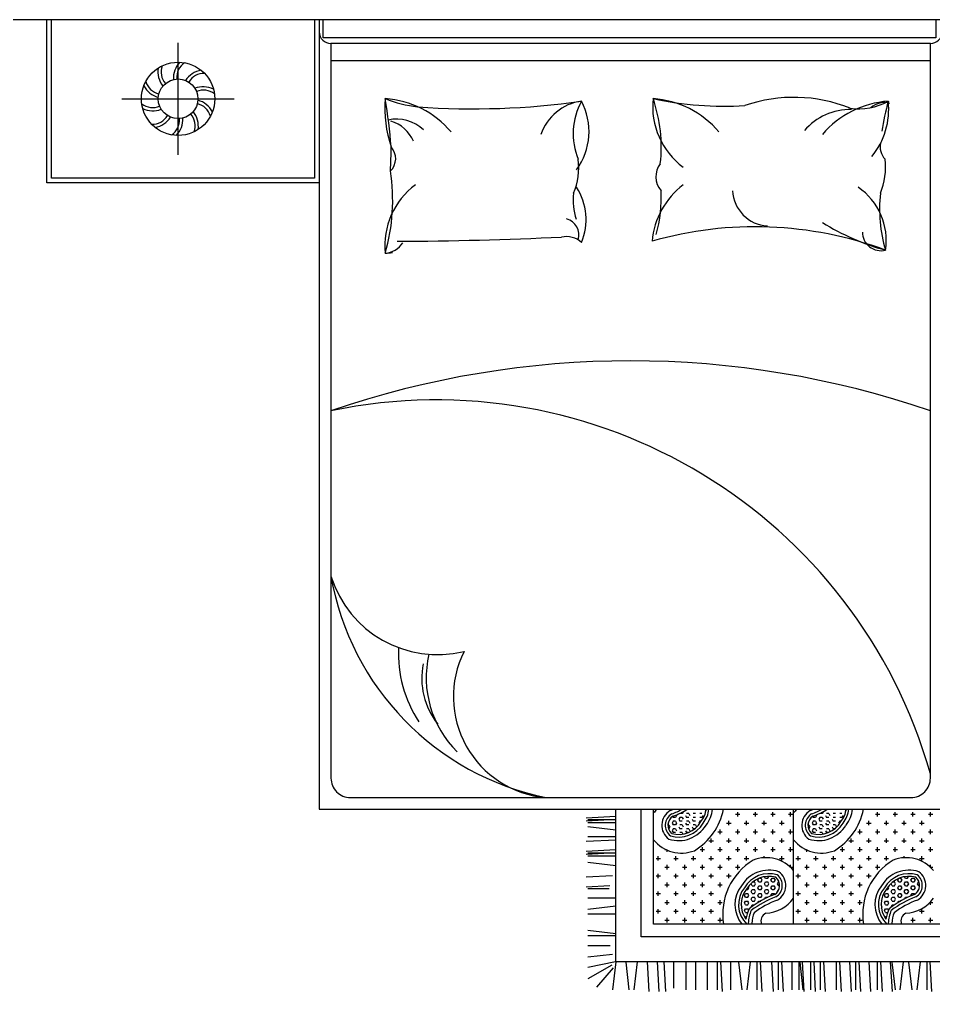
# Model space of a CAD drawing. Header units: inches. Extents: x 9.7 to 52.2, y 13.1 to 37.9.
# Drawn here: x 27.14 to 29.488, y 30.902 to 33.4 of the extents above; entities that cross this region are included whole.
import ezdxf

# ---------------------------------------------------------------- set-up
doc = ezdxf.new("R2010")
doc.units = ezdxf.units.IN
doc.header["$MEASUREMENT"] = 0
doc.layers.add('02', color=2, linetype='Continuous')
doc.layers.add('1', color=1, linetype='Continuous')

msp = doc.modelspace()

# ---------------------------------------------------------------- linework, layer by layer
at = {"layer": '02'}
for p, q in [((27.2103, 33.4004), (30.2103, 33.4004)), ((27.2223, 32.9924), (27.2223, 33.4004)), ((27.8983, 33.4004), (27.8983, 32.9924)), ((27.5476, 33.0522), (27.5476, 33.3406)), ((29.4803, 33.3386), (27.9403, 33.3386)), ((29.4803, 33.2943), (27.9403, 33.2943)), ((27.4034, 33.1964), (27.6918, 33.1964)), ((27.8983, 32.9924), (27.2223, 32.9924)), ((28.8365, 31.3598), (28.8368, 31.3594)), ((28.8425, 31.3594), (28.8368, 31.3594)), ((28.8452, 31.364), (28.8425, 31.3594)), ((28.8595, 31.3594), (28.8538, 31.3594)), ((28.8595, 31.3594), (28.8623, 31.3544)), ((28.8765, 31.3594), (28.8708, 31.3594)), ((28.8935, 31.3594), (28.8878, 31.3594)), ((28.9041, 31.3679), (28.902, 31.3643)), ((28.9852, 31.3519), (28.9852, 31.3632)), ((29.0306, 31.3519), (29.0306, 31.3632)), ((29.0759, 31.3519), (29.0759, 31.3632)), ((29.1213, 31.3519), (29.1213, 31.3632)), ((29.1288, 31.0752), (29.1288, 31.3704)), ((29.1961, 31.3598), (29.1964, 31.3594)), ((29.2021, 31.3594), (29.1964, 31.3594)), ((29.2047, 31.364), (29.2021, 31.3594)), ((29.2191, 31.3594), (29.2134, 31.3594)), ((29.2191, 31.3594), (29.2219, 31.3544)), ((29.2361, 31.3594), (29.2304, 31.3594)), ((29.2531, 31.3594), (29.2474, 31.3594)), ((29.2637, 31.3679), (29.2616, 31.3643)), ((29.3448, 31.3519), (29.3448, 31.3632)), ((29.3901, 31.3519), (29.3901, 31.3632)), ((29.4355, 31.3519), (29.4355, 31.3632)), ((29.4809, 31.3519), (29.4809, 31.3632)), ((28.6721, 31.3514), (28.5958, 31.3472)), ((28.6721, 31.3438), (28.5958, 31.3396)), ((28.6721, 31.3429), (28.6001, 31.3429)), ((28.6721, 31.3353), (28.6001, 31.3353)), ((28.8085, 31.3397), (28.8081, 31.3397)), ((28.8113, 31.3446), (28.8085, 31.3397)), ((28.8111, 31.345), (28.8113, 31.3446)), ((28.8198, 31.3397), (28.817, 31.3348)), ((28.817, 31.3348), (28.8198, 31.3299)), ((28.8183, 31.3521), (28.8198, 31.3495)), ((28.8255, 31.3495), (28.8198, 31.3495)), ((28.8255, 31.3397), (28.8198, 31.3397)), ((28.8283, 31.3544), (28.8255, 31.3495)), ((28.8255, 31.3397), (28.8283, 31.3348)), ((28.8283, 31.3348), (28.8255, 31.3299)), ((28.8275, 31.3559), (28.8283, 31.3544)), ((28.8368, 31.3495), (28.834, 31.3446)), ((28.834, 31.3446), (28.8368, 31.3397)), ((28.8425, 31.3495), (28.8368, 31.3495)), ((28.8425, 31.3397), (28.8368, 31.3397)), ((28.8425, 31.3495), (28.8453, 31.3446)), ((28.851, 31.3544), (28.8538, 31.3495)), ((28.851, 31.3348), (28.8538, 31.3299)), ((28.8595, 31.3495), (28.8538, 31.3495)), ((28.8595, 31.3397), (28.8538, 31.3397)), ((28.8595, 31.3397), (28.8623, 31.3348)), ((28.868, 31.3446), (28.8708, 31.3397)), ((28.8765, 31.3495), (28.8708, 31.3495)), ((28.8765, 31.3397), (28.8708, 31.3397)), ((28.8878, 31.3397), (28.885, 31.3348)), ((28.8935, 31.3495), (28.8878, 31.3495)), ((28.8916, 31.3397), (28.8878, 31.3397)), ((28.8963, 31.3544), (28.8935, 31.3495)), ((28.9569, 31.3349), (28.9682, 31.3349)), ((28.9625, 31.3292), (28.9625, 31.3405)), ((28.9795, 31.3576), (28.9909, 31.3576)), ((29.0022, 31.3349), (29.0136, 31.3349)), ((29.0079, 31.3292), (29.0079, 31.3405)), ((29.0249, 31.3576), (29.0362, 31.3576)), ((29.0476, 31.3349), (29.0589, 31.3349)), ((29.0532, 31.3292), (29.0532, 31.3405)), ((29.0703, 31.3576), (29.0816, 31.3576)), ((29.0929, 31.3349), (29.1043, 31.3349)), ((29.0986, 31.3292), (29.0986, 31.3405)), ((29.1156, 31.3576), (29.127, 31.3576)), ((29.168, 31.3397), (29.1677, 31.3397)), ((29.1709, 31.3446), (29.168, 31.3397)), ((29.1706, 31.345), (29.1709, 31.3446)), ((29.1794, 31.3397), (29.1765, 31.3348)), ((29.1765, 31.3348), (29.1794, 31.3299)), ((29.1779, 31.3521), (29.1794, 31.3495)), ((29.1851, 31.3495), (29.1794, 31.3495)), ((29.1851, 31.3397), (29.1794, 31.3397)), ((29.1879, 31.3544), (29.1851, 31.3495)), ((29.1851, 31.3397), (29.1879, 31.3348)), ((29.1879, 31.3348), (29.1851, 31.3299)), ((29.1871, 31.3559), (29.1879, 31.3544)), ((29.1964, 31.3495), (29.1936, 31.3446)), ((29.1936, 31.3446), (29.1964, 31.3397)), ((29.2021, 31.3495), (29.1964, 31.3495)), ((29.2021, 31.3397), (29.1964, 31.3397)), ((29.2021, 31.3495), (29.2049, 31.3446)), ((29.2106, 31.3544), (29.2134, 31.3495)), ((29.2106, 31.3348), (29.2134, 31.3299)), ((29.2191, 31.3495), (29.2134, 31.3495)), ((29.2191, 31.3397), (29.2134, 31.3397)), ((29.2191, 31.3397), (29.2219, 31.3348)), ((29.2276, 31.3446), (29.2304, 31.3397)), ((29.2361, 31.3495), (29.2304, 31.3495)), ((29.2361, 31.3397), (29.2304, 31.3397)), ((29.2474, 31.3397), (29.2446, 31.3348)), ((29.2531, 31.3495), (29.2474, 31.3495)), ((29.2512, 31.3397), (29.2474, 31.3397)), ((29.2559, 31.3544), (29.2531, 31.3495)), ((29.3164, 31.3349), (29.3278, 31.3349)), ((29.3221, 31.3292), (29.3221, 31.3405)), ((29.3391, 31.3576), (29.3505, 31.3576)), ((29.3618, 31.3349), (29.3731, 31.3349)), ((29.3675, 31.3292), (29.3675, 31.3405)), ((29.3845, 31.3576), (29.3958, 31.3576)), ((29.4072, 31.3349), (29.4185, 31.3349)), ((29.4128, 31.3292), (29.4128, 31.3405)), ((29.4298, 31.3576), (29.4412, 31.3576)), ((29.4525, 31.3349), (29.4639, 31.3349)), ((29.4582, 31.3292), (29.4582, 31.3405)), ((29.4752, 31.3576), (29.4865, 31.3576)), ((28.6721, 31.3168), (28.6001, 31.3253)), ((28.8085, 31.3299), (28.806, 31.3299)), ((28.8085, 31.3201), (28.8075, 31.3201)), ((28.8085, 31.3299), (28.8113, 31.325)), ((28.8113, 31.325), (28.8085, 31.3201)), ((28.8198, 31.3201), (28.817, 31.3152)), ((28.817, 31.3152), (28.8198, 31.3102)), ((28.8255, 31.3299), (28.8198, 31.3299)), ((28.8255, 31.3201), (28.8198, 31.3201)), ((28.8255, 31.3102), (28.8198, 31.3102)), ((28.8255, 31.3201), (28.8283, 31.3152)), ((28.834, 31.325), (28.8368, 31.3201)), ((28.8425, 31.3299), (28.8368, 31.3299)), ((28.8425, 31.3201), (28.8368, 31.3201)), ((28.8425, 31.3102), (28.8368, 31.3102)), ((28.8425, 31.3299), (28.8453, 31.325)), ((28.8425, 31.3102), (28.8446, 31.3066)), ((28.851, 31.3152), (28.8538, 31.3102)), ((28.8595, 31.3299), (28.8538, 31.3299)), ((28.8595, 31.3201), (28.8538, 31.3201)), ((28.8577, 31.3102), (28.8538, 31.3102)), ((28.8595, 31.3201), (28.8623, 31.3152)), ((28.868, 31.325), (28.8708, 31.3201)), ((28.8765, 31.3299), (28.8708, 31.3299)), ((28.8747, 31.3201), (28.8708, 31.3201)), ((28.8765, 31.3299), (28.8793, 31.325)), ((28.8793, 31.325), (28.8782, 31.3231)), ((28.9342, 31.3122), (28.9455, 31.3122)), ((28.9398, 31.3065), (28.9398, 31.3179)), ((28.9795, 31.3122), (28.9909, 31.3122)), ((28.9852, 31.3065), (28.9852, 31.3179)), ((29.0249, 31.3122), (29.0362, 31.3122)), ((29.0306, 31.3065), (29.0306, 31.3179)), ((29.0703, 31.3122), (29.0816, 31.3122)), ((29.0759, 31.3065), (29.0759, 31.3179)), ((29.1156, 31.3122), (29.127, 31.3122)), ((29.1213, 31.3065), (29.1213, 31.3179)), ((29.168, 31.3299), (29.1656, 31.3299)), ((29.168, 31.3201), (29.1671, 31.3201)), ((29.168, 31.3299), (29.1709, 31.325)), ((29.1709, 31.325), (29.168, 31.3201)), ((29.1794, 31.3201), (29.1765, 31.3152)), ((29.1765, 31.3152), (29.1794, 31.3102)), ((29.1851, 31.3299), (29.1794, 31.3299)), ((29.1851, 31.3201), (29.1794, 31.3201)), ((29.1851, 31.3102), (29.1794, 31.3102)), ((29.1851, 31.3201), (29.1879, 31.3152)), ((29.1936, 31.325), (29.1964, 31.3201)), ((29.2021, 31.3299), (29.1964, 31.3299)), ((29.2021, 31.3201), (29.1964, 31.3201)), ((29.2021, 31.3102), (29.1964, 31.3102)), ((29.2021, 31.3299), (29.2049, 31.325)), ((29.2021, 31.3102), (29.2042, 31.3066)), ((29.2106, 31.3152), (29.2134, 31.3102)), ((29.2191, 31.3299), (29.2134, 31.3299)), ((29.2191, 31.3201), (29.2134, 31.3201)), ((29.2173, 31.3102), (29.2134, 31.3102)), ((29.2191, 31.3201), (29.2219, 31.3152)), ((29.2276, 31.325), (29.2304, 31.3201)), ((29.2361, 31.3299), (29.2304, 31.3299)), ((29.2343, 31.3201), (29.2304, 31.3201)), ((29.2361, 31.3299), (29.2389, 31.325)), ((29.2389, 31.325), (29.2378, 31.3231)), ((29.2938, 31.3122), (29.3051, 31.3122)), ((29.2994, 31.3065), (29.2994, 31.3179)), ((29.3391, 31.3122), (29.3505, 31.3122)), ((29.3448, 31.3065), (29.3448, 31.3179)), ((29.3845, 31.3122), (29.3958, 31.3122)), ((29.3901, 31.3065), (29.3901, 31.3179)), ((29.4298, 31.3122), (29.4412, 31.3122)), ((29.4355, 31.3065), (29.4355, 31.3179)), ((29.4752, 31.3122), (29.4865, 31.3122)), ((29.4809, 31.3065), (29.4809, 31.3179)), ((28.6721, 31.2913), (28.5958, 31.2871)), ((28.6721, 31.2998), (28.6001, 31.2998)), ((28.9115, 31.2895), (28.9228, 31.2895)), ((28.9172, 31.2838), (28.9172, 31.2952)), ((28.9569, 31.2895), (28.9682, 31.2895)), ((28.9625, 31.2838), (28.9625, 31.2952)), ((29.0022, 31.2895), (29.0136, 31.2895)), ((29.0079, 31.2838), (29.0079, 31.2952)), ((29.0476, 31.2895), (29.0589, 31.2895)), ((29.0532, 31.2838), (29.0532, 31.2952)), ((29.0929, 31.2895), (29.1043, 31.2895)), ((29.0986, 31.2838), (29.0986, 31.2952)), ((29.2711, 31.2895), (29.2824, 31.2895)), ((29.2767, 31.2838), (29.2767, 31.2952)), ((29.3164, 31.2895), (29.3278, 31.2895)), ((29.3221, 31.2838), (29.3221, 31.2952)), ((29.3618, 31.2895), (29.3731, 31.2895)), ((29.3675, 31.2838), (29.3675, 31.2952)), ((29.4072, 31.2895), (29.4185, 31.2895)), ((29.4128, 31.2838), (29.4128, 31.2952)), ((29.4525, 31.2895), (29.4639, 31.2895)), ((29.4582, 31.2838), (29.4582, 31.2952)), ((28.6721, 31.2659), (28.5958, 31.2616)), ((28.6721, 31.2582), (28.5958, 31.254)), ((28.7981, 31.2668), (28.801, 31.2668)), ((28.8038, 31.2612), (28.8038, 31.2655)), ((28.8888, 31.2668), (28.9002, 31.2668)), ((28.8945, 31.2612), (28.8945, 31.2725)), ((28.9342, 31.2668), (28.9455, 31.2668)), ((28.9398, 31.2612), (28.9398, 31.2725)), ((28.9795, 31.2668), (28.9909, 31.2668)), ((28.9852, 31.2612), (28.9852, 31.2725)), ((29.0249, 31.2668), (29.0362, 31.2668)), ((29.0306, 31.2612), (29.0306, 31.2725)), ((29.0703, 31.2668), (29.0816, 31.2668)), ((29.0759, 31.2612), (29.0759, 31.2725)), ((29.1156, 31.2668), (29.127, 31.2668)), ((29.1213, 31.2612), (29.1213, 31.2725)), ((29.1577, 31.2668), (29.1605, 31.2668)), ((29.1633, 31.2612), (29.1633, 31.2655)), ((29.2484, 31.2668), (29.2597, 31.2668)), ((29.2541, 31.2612), (29.2541, 31.2725)), ((29.2938, 31.2668), (29.3051, 31.2668)), ((29.2994, 31.2612), (29.2994, 31.2725)), ((29.3391, 31.2668), (29.3505, 31.2668)), ((29.3448, 31.2612), (29.3448, 31.2725)), ((29.3845, 31.2668), (29.3958, 31.2668)), ((29.3901, 31.2612), (29.3901, 31.2725)), ((29.4298, 31.2668), (29.4412, 31.2668)), ((29.4355, 31.2612), (29.4355, 31.2725)), ((29.4752, 31.2668), (29.4865, 31.2668)), ((29.4809, 31.2612), (29.4809, 31.2725)), ((28.6721, 31.2574), (28.6001, 31.2574)), ((28.6721, 31.2497), (28.6001, 31.2497)), ((28.6721, 31.2251), (28.6001, 31.2336)), ((28.7754, 31.2442), (28.7868, 31.2442)), ((28.7811, 31.2385), (28.7811, 31.2498)), ((28.8208, 31.2442), (28.8321, 31.2442)), ((28.8264, 31.2385), (28.8264, 31.2498)), ((28.8661, 31.2442), (28.8775, 31.2442)), ((28.8718, 31.2385), (28.8718, 31.2498)), ((28.9115, 31.2442), (28.9228, 31.2442)), ((28.9172, 31.2385), (28.9172, 31.2498)), ((28.9569, 31.2442), (28.9682, 31.2442)), ((28.9625, 31.2385), (28.9625, 31.2498)), ((29.0022, 31.2442), (29.0136, 31.2442)), ((29.0079, 31.2385), (29.0079, 31.2498)), ((29.0532, 31.2457), (29.0532, 31.2498)), ((29.0929, 31.2442), (29.1043, 31.2442)), ((29.0986, 31.2385), (29.0986, 31.2498)), ((29.135, 31.2442), (29.1463, 31.2442)), ((29.1407, 31.2385), (29.1407, 31.2498)), ((29.1804, 31.2442), (29.1917, 31.2442)), ((29.186, 31.2385), (29.186, 31.2498)), ((29.2257, 31.2442), (29.2371, 31.2442)), ((29.2314, 31.2385), (29.2314, 31.2498)), ((29.2711, 31.2442), (29.2824, 31.2442)), ((29.2767, 31.2385), (29.2767, 31.2498)), ((29.3164, 31.2442), (29.3278, 31.2442)), ((29.3221, 31.2385), (29.3221, 31.2498)), ((29.3618, 31.2442), (29.3731, 31.2442)), ((29.3675, 31.2385), (29.3675, 31.2498)), ((29.4128, 31.2457), (29.4128, 31.2498)), ((29.4525, 31.2442), (29.4639, 31.2442)), ((29.4582, 31.2385), (29.4582, 31.2498)), ((28.7981, 31.2215), (28.8094, 31.2215)), ((28.8038, 31.2158), (28.8038, 31.2271)), ((28.8435, 31.2215), (28.8548, 31.2215)), ((28.8491, 31.2158), (28.8491, 31.2271)), ((28.8888, 31.2215), (28.9002, 31.2215)), ((28.8945, 31.2158), (28.8945, 31.2271)), ((28.9342, 31.2215), (28.9455, 31.2215)), ((28.9398, 31.2158), (28.9398, 31.2271)), ((28.9795, 31.2215), (28.9909, 31.2215)), ((28.9852, 31.2158), (28.9852, 31.2271)), ((29.1205, 31.2215), (29.127, 31.2215)), ((29.1213, 31.2208), (29.1213, 31.2271)), ((29.1577, 31.2215), (29.169, 31.2215)), ((29.1633, 31.2158), (29.1633, 31.2271)), ((29.203, 31.2215), (29.2144, 31.2215)), ((29.2087, 31.2158), (29.2087, 31.2271)), ((29.2484, 31.2215), (29.2597, 31.2215)), ((29.2541, 31.2158), (29.2541, 31.2271)), ((29.2938, 31.2215), (29.3051, 31.2215)), ((29.2994, 31.2158), (29.2994, 31.2271)), ((29.3391, 31.2215), (29.3505, 31.2215)), ((29.3448, 31.2158), (29.3448, 31.2271)), ((29.4801, 31.2215), (29.4865, 31.2215)), ((29.4809, 31.2208), (29.4809, 31.2271)), ((28.6637, 31.1991), (28.5958, 31.1954)), ((28.7754, 31.1988), (28.7868, 31.1988)), ((28.7811, 31.1931), (28.7811, 31.2045)), ((28.8208, 31.1988), (28.8321, 31.1988)), ((28.8264, 31.1931), (28.8264, 31.2045)), ((28.8661, 31.1988), (28.8775, 31.1988)), ((28.8718, 31.1931), (28.8718, 31.2045)), ((28.9115, 31.1988), (28.9228, 31.1988)), ((28.9172, 31.1931), (28.9172, 31.2045)), ((28.9569, 31.1988), (28.9682, 31.1988)), ((28.9625, 31.1931), (28.9625, 31.2045)), ((29.0244, 31.1835), (29.0283, 31.1835)), ((29.0311, 31.1786), (29.0283, 31.1835)), ((29.0368, 31.1884), (29.039, 31.1923)), ((29.0396, 31.1835), (29.0368, 31.1884)), ((29.0396, 31.1835), (29.0453, 31.1835)), ((29.0414, 31.1933), (29.0453, 31.1933)), ((29.0481, 31.1884), (29.0453, 31.1933)), ((29.0453, 31.1835), (29.0481, 31.1884)), ((29.0538, 31.1786), (29.0566, 31.1835)), ((29.0566, 31.1933), (29.0545, 31.197)), ((29.0566, 31.1933), (29.0623, 31.1933)), ((29.0566, 31.1835), (29.0623, 31.1835)), ((29.0623, 31.1933), (29.0649, 31.1979)), ((29.0651, 31.1786), (29.0623, 31.1835)), ((29.0708, 31.1884), (29.0736, 31.1933)), ((29.0736, 31.1835), (29.0708, 31.1884)), ((29.0736, 31.1933), (29.0793, 31.1933)), ((29.0736, 31.1835), (29.0793, 31.1835)), ((29.0821, 31.1884), (29.0793, 31.1933)), ((29.0793, 31.1835), (29.0821, 31.1884)), ((29.0878, 31.1786), (29.0906, 31.1835)), ((29.0906, 31.1835), (29.0916, 31.1835)), ((29.135, 31.1988), (29.1463, 31.1988)), ((29.1407, 31.1931), (29.1407, 31.2045)), ((29.1804, 31.1988), (29.1917, 31.1988)), ((29.186, 31.1931), (29.186, 31.2045)), ((29.2257, 31.1988), (29.2371, 31.1988)), ((29.2314, 31.1931), (29.2314, 31.2045)), ((29.2711, 31.1988), (29.2824, 31.1988)), ((29.2767, 31.1931), (29.2767, 31.2045)), ((29.3164, 31.1988), (29.3278, 31.1988)), ((29.3221, 31.1931), (29.3221, 31.2045)), ((29.3839, 31.1835), (29.3878, 31.1835)), ((29.3907, 31.1786), (29.3878, 31.1835)), ((29.3963, 31.1884), (29.3986, 31.1923)), ((29.3992, 31.1835), (29.3963, 31.1884)), ((29.3992, 31.1835), (29.4048, 31.1835)), ((29.401, 31.1933), (29.4048, 31.1933)), ((29.4077, 31.1884), (29.4048, 31.1933)), ((29.4048, 31.1835), (29.4077, 31.1884)), ((29.4133, 31.1786), (29.4162, 31.1835)), ((29.4162, 31.1933), (29.4141, 31.197)), ((29.4162, 31.1933), (29.4219, 31.1933)), ((29.4162, 31.1835), (29.4219, 31.1835)), ((29.4219, 31.1933), (29.4245, 31.1979)), ((29.4247, 31.1786), (29.4219, 31.1835)), ((29.4304, 31.1884), (29.4332, 31.1933)), ((29.4332, 31.1835), (29.4304, 31.1884)), ((29.4332, 31.1933), (29.4389, 31.1933)), ((29.4332, 31.1835), (29.4389, 31.1835)), ((29.4417, 31.1884), (29.4389, 31.1933)), ((29.4389, 31.1835), (29.4417, 31.1884)), ((29.4474, 31.1786), (29.4502, 31.1835)), ((29.4502, 31.1835), (29.4511, 31.1835)), ((28.6564, 31.1733), (28.5958, 31.1699)), ((28.6549, 31.1657), (28.6001, 31.1657)), ((28.7811, 31.1478), (28.7811, 31.1591)), ((28.7981, 31.1761), (28.8094, 31.1761)), ((28.8038, 31.1704), (28.8038, 31.1818)), ((28.8264, 31.1478), (28.8264, 31.1591)), ((28.8435, 31.1761), (28.8548, 31.1761)), ((28.8491, 31.1704), (28.8491, 31.1818)), ((28.8718, 31.1478), (28.8718, 31.1591)), ((28.8888, 31.1761), (28.9002, 31.1761)), ((28.8945, 31.1704), (28.8945, 31.1818)), ((28.9172, 31.1478), (28.9172, 31.1591)), ((28.9342, 31.1761), (28.9455, 31.1761)), ((28.9398, 31.1704), (28.9398, 31.1818)), ((29.0075, 31.1639), (29.0112, 31.1639)), ((29.0112, 31.1639), (29.0141, 31.1688)), ((29.0141, 31.1688), (29.0126, 31.1714)), ((29.0197, 31.1786), (29.0209, 31.1805)), ((29.0226, 31.1737), (29.0197, 31.1786)), ((29.0197, 31.1589), (29.0226, 31.1639)), ((29.0226, 31.154), (29.0197, 31.1589)), ((29.0226, 31.1737), (29.0283, 31.1737)), ((29.0226, 31.1639), (29.0283, 31.1639)), ((29.0283, 31.1737), (29.0311, 31.1786)), ((29.0311, 31.1589), (29.0283, 31.1639)), ((29.0283, 31.154), (29.0311, 31.1589)), ((29.0368, 31.1688), (29.0396, 31.1737)), ((29.0396, 31.1639), (29.0368, 31.1688)), ((29.0396, 31.1737), (29.0453, 31.1737)), ((29.0396, 31.1639), (29.0453, 31.1639)), ((29.0481, 31.1688), (29.0453, 31.1737)), ((29.0453, 31.1639), (29.0481, 31.1688)), ((29.0566, 31.1737), (29.0538, 31.1786)), ((29.0538, 31.1589), (29.0566, 31.1639)), ((29.0566, 31.154), (29.0538, 31.1589)), ((29.0566, 31.1737), (29.0623, 31.1737)), ((29.0566, 31.1639), (29.0623, 31.1639)), ((29.0623, 31.1737), (29.0651, 31.1786)), ((29.0651, 31.1589), (29.0623, 31.1639)), ((29.0623, 31.154), (29.0651, 31.1589)), ((29.0708, 31.1688), (29.0736, 31.1737)), ((29.0736, 31.1639), (29.0708, 31.1688)), ((29.0736, 31.1737), (29.0793, 31.1737)), ((29.0736, 31.1639), (29.0793, 31.1639)), ((29.0821, 31.1688), (29.0793, 31.1737)), ((29.0793, 31.1639), (29.0821, 31.1688)), ((29.0906, 31.1737), (29.0878, 31.1786)), ((29.0878, 31.1589), (29.0906, 31.1639)), ((29.088, 31.1585), (29.0878, 31.1589)), ((29.0906, 31.1737), (29.0931, 31.1737)), ((29.0906, 31.1639), (29.091, 31.1639)), ((29.1407, 31.1478), (29.1407, 31.1591)), ((29.1577, 31.1761), (29.169, 31.1761)), ((29.1633, 31.1704), (29.1633, 31.1818)), ((29.186, 31.1478), (29.186, 31.1591)), ((29.203, 31.1761), (29.2144, 31.1761)), ((29.2087, 31.1704), (29.2087, 31.1818)), ((29.2314, 31.1478), (29.2314, 31.1591)), ((29.2484, 31.1761), (29.2597, 31.1761)), ((29.2541, 31.1704), (29.2541, 31.1818)), ((29.2767, 31.1478), (29.2767, 31.1591)), ((29.2938, 31.1761), (29.3051, 31.1761)), ((29.2994, 31.1704), (29.2994, 31.1818)), ((29.367, 31.1639), (29.3708, 31.1639)), ((29.3708, 31.1639), (29.3737, 31.1688)), ((29.3737, 31.1688), (29.3722, 31.1714)), ((29.3793, 31.1786), (29.3804, 31.1805)), ((29.3822, 31.1737), (29.3793, 31.1786)), ((29.3793, 31.1589), (29.3822, 31.1639)), ((29.3822, 31.154), (29.3793, 31.1589)), ((29.3822, 31.1737), (29.3878, 31.1737)), ((29.3822, 31.1639), (29.3878, 31.1639)), ((29.3878, 31.1737), (29.3907, 31.1786)), ((29.3907, 31.1589), (29.3878, 31.1639)), ((29.3878, 31.154), (29.3907, 31.1589)), ((29.3963, 31.1688), (29.3992, 31.1737)), ((29.3992, 31.1639), (29.3963, 31.1688)), ((29.3992, 31.1737), (29.4048, 31.1737)), ((29.3992, 31.1639), (29.4048, 31.1639)), ((29.4077, 31.1688), (29.4048, 31.1737)), ((29.4048, 31.1639), (29.4077, 31.1688)), ((29.4162, 31.1737), (29.4133, 31.1786)), ((29.4133, 31.1589), (29.4162, 31.1639)), ((29.4162, 31.154), (29.4133, 31.1589)), ((29.4162, 31.1737), (29.4219, 31.1737)), ((29.4162, 31.1639), (29.4219, 31.1639)), ((29.4219, 31.1737), (29.4247, 31.1786)), ((29.4247, 31.1589), (29.4219, 31.1639)), ((29.4219, 31.154), (29.4247, 31.1589)), ((29.4304, 31.1688), (29.4332, 31.1737)), ((29.4332, 31.1639), (29.4304, 31.1688)), ((29.4332, 31.1737), (29.4389, 31.1737)), ((29.4332, 31.1639), (29.4389, 31.1639)), ((29.4417, 31.1688), (29.4389, 31.1737)), ((29.4389, 31.1639), (29.4417, 31.1688)), ((29.4502, 31.1737), (29.4474, 31.1786)), ((29.4474, 31.1589), (29.4502, 31.1639)), ((29.4476, 31.1585), (29.4474, 31.1589)), ((29.4502, 31.1737), (29.4526, 31.1737)), ((29.4502, 31.1639), (29.4505, 31.1639)), ((28.6721, 31.142), (28.6002, 31.142)), ((28.7754, 31.1534), (28.7868, 31.1534)), ((28.8038, 31.1251), (28.8038, 31.1364)), ((28.8208, 31.1534), (28.8321, 31.1534)), ((28.8491, 31.1251), (28.8491, 31.1364)), ((28.8661, 31.1534), (28.8775, 31.1534)), ((28.8945, 31.1251), (28.8945, 31.1364)), ((28.9115, 31.1534), (28.9228, 31.1534)), ((28.9398, 31.1251), (28.9398, 31.1364)), ((28.995, 31.1357), (28.9971, 31.1393)), ((28.9971, 31.1393), (28.9961, 31.141)), ((29.0027, 31.1491), (29.0056, 31.154)), ((29.0056, 31.1442), (29.0027, 31.1491)), ((29.0027, 31.1295), (29.0056, 31.1344)), ((29.0056, 31.154), (29.0112, 31.154)), ((29.0056, 31.1442), (29.0112, 31.1442)), ((29.0056, 31.1344), (29.0112, 31.1344)), ((29.0141, 31.1491), (29.0112, 31.154)), ((29.0112, 31.1442), (29.0141, 31.1491)), ((29.0141, 31.1295), (29.0112, 31.1344)), ((29.0197, 31.1393), (29.0226, 31.1442)), ((29.0226, 31.1344), (29.0197, 31.1393)), ((29.0226, 31.154), (29.0283, 31.154)), ((29.0226, 31.1442), (29.0283, 31.1442)), ((29.0226, 31.1344), (29.0283, 31.1344)), ((29.0311, 31.1393), (29.0283, 31.1442)), ((29.0283, 31.1344), (29.0311, 31.1393)), ((29.0368, 31.1491), (29.0396, 31.154)), ((29.0396, 31.1442), (29.0368, 31.1491)), ((29.0372, 31.1302), (29.0396, 31.1344)), ((29.0396, 31.154), (29.0453, 31.154)), ((29.0396, 31.1442), (29.0453, 31.1442)), ((29.0396, 31.1344), (29.0443, 31.1344)), ((29.0481, 31.1491), (29.0453, 31.154)), ((29.0453, 31.1442), (29.0481, 31.1491)), ((29.0539, 31.1396), (29.0566, 31.1442)), ((29.0566, 31.154), (29.0623, 31.154)), ((29.0566, 31.1442), (29.0623, 31.1442)), ((29.0625, 31.1438), (29.0623, 31.1442)), ((29.0708, 31.1491), (29.0736, 31.154)), ((29.0716, 31.1477), (29.0708, 31.1491)), ((29.0736, 31.154), (29.0793, 31.154)), ((29.0808, 31.1514), (29.0793, 31.154)), ((29.135, 31.1534), (29.1463, 31.1534)), ((29.1633, 31.1251), (29.1633, 31.1364)), ((29.1804, 31.1534), (29.1917, 31.1534)), ((29.2087, 31.1251), (29.2087, 31.1364)), ((29.2257, 31.1534), (29.2371, 31.1534)), ((29.2541, 31.1251), (29.2541, 31.1364)), ((29.2711, 31.1534), (29.2824, 31.1534)), ((29.2994, 31.1251), (29.2994, 31.1364)), ((29.3546, 31.1357), (29.3566, 31.1393)), ((29.3566, 31.1393), (29.3557, 31.141)), ((29.3623, 31.1491), (29.3652, 31.154)), ((29.3652, 31.1442), (29.3623, 31.1491)), ((29.3623, 31.1295), (29.3652, 31.1344)), ((29.3652, 31.154), (29.3708, 31.154)), ((29.3652, 31.1442), (29.3708, 31.1442)), ((29.3652, 31.1344), (29.3708, 31.1344)), ((29.3737, 31.1491), (29.3708, 31.154)), ((29.3708, 31.1442), (29.3737, 31.1491)), ((29.3737, 31.1295), (29.3708, 31.1344)), ((29.3793, 31.1393), (29.3822, 31.1442)), ((29.3822, 31.1344), (29.3793, 31.1393)), ((29.3822, 31.154), (29.3878, 31.154)), ((29.3822, 31.1442), (29.3878, 31.1442)), ((29.3822, 31.1344), (29.3878, 31.1344)), ((29.3907, 31.1393), (29.3878, 31.1442)), ((29.3878, 31.1344), (29.3907, 31.1393)), ((29.3963, 31.1491), (29.3992, 31.154)), ((29.3992, 31.1442), (29.3963, 31.1491)), ((29.3968, 31.1302), (29.3992, 31.1344)), ((29.3992, 31.154), (29.4048, 31.154)), ((29.3992, 31.1442), (29.4048, 31.1442)), ((29.3992, 31.1344), (29.4039, 31.1344)), ((29.4077, 31.1491), (29.4048, 31.154)), ((29.4048, 31.1442), (29.4077, 31.1491)), ((29.4135, 31.1396), (29.4162, 31.1442)), ((29.4162, 31.154), (29.4219, 31.154)), ((29.4162, 31.1442), (29.4219, 31.1442)), ((29.4221, 31.1438), (29.4219, 31.1442)), ((29.4304, 31.1491), (29.4332, 31.154)), ((29.4312, 31.1477), (29.4304, 31.1491)), ((29.4332, 31.154), (29.4389, 31.154)), ((29.4404, 31.1514), (29.4389, 31.154)), ((28.6721, 31.1216), (28.6001, 31.1131)), ((28.7811, 31.1024), (28.7811, 31.1137)), ((28.7981, 31.1308), (28.8094, 31.1308)), ((28.8264, 31.1024), (28.8264, 31.1137)), ((28.8435, 31.1308), (28.8548, 31.1308)), ((28.8718, 31.1024), (28.8718, 31.1137)), ((28.8888, 31.1308), (28.9002, 31.1308)), ((28.9172, 31.1024), (28.9172, 31.1137)), ((28.9342, 31.1308), (28.9455, 31.1308)), ((28.9941, 31.1246), (28.9942, 31.1246)), ((28.9971, 31.1197), (28.9942, 31.1246)), ((28.9948, 31.1158), (28.9971, 31.1197)), ((29.0056, 31.1246), (29.0027, 31.1295)), ((29.0027, 31.1098), (29.0056, 31.1148)), ((29.0056, 31.1049), (29.0027, 31.1098)), ((29.0056, 31.1246), (29.0112, 31.1246)), ((29.0056, 31.1148), (29.0112, 31.1148)), ((29.0112, 31.1246), (29.0141, 31.1295)), ((29.0132, 31.1114), (29.0112, 31.1148)), ((29.0197, 31.1197), (29.0226, 31.1246)), ((29.0202, 31.1189), (29.0197, 31.1197)), ((29.0226, 31.1246), (29.0283, 31.1246)), ((29.0283, 31.1245), (29.0283, 31.1246)), ((29.1407, 31.1024), (29.1407, 31.1137)), ((29.1577, 31.1308), (29.169, 31.1308)), ((29.186, 31.1024), (29.186, 31.1137)), ((29.203, 31.1308), (29.2144, 31.1308)), ((29.2314, 31.1024), (29.2314, 31.1137)), ((29.2484, 31.1308), (29.2597, 31.1308)), ((29.2767, 31.1024), (29.2767, 31.1137)), ((29.2938, 31.1308), (29.3051, 31.1308)), ((29.3537, 31.1246), (29.3538, 31.1246)), ((29.3566, 31.1197), (29.3538, 31.1246)), ((29.3544, 31.1158), (29.3566, 31.1197)), ((29.3652, 31.1246), (29.3623, 31.1295)), ((29.3623, 31.1098), (29.3652, 31.1148)), ((29.3652, 31.1049), (29.3623, 31.1098)), ((29.3652, 31.1246), (29.3708, 31.1246)), ((29.3652, 31.1148), (29.3708, 31.1148)), ((29.3708, 31.1246), (29.3737, 31.1295)), ((29.3727, 31.1114), (29.3708, 31.1148)), ((29.3793, 31.1197), (29.3822, 31.1246)), ((29.3798, 31.1189), (29.3793, 31.1197)), ((29.3822, 31.1246), (29.3878, 31.1246)), ((29.3879, 31.1245), (29.3878, 31.1246)), ((29.4582, 31.1024), (29.4582, 31.1137)), ((29.4793, 31.1308), (29.4865, 31.1308)), ((29.4809, 31.1251), (29.4809, 31.1324)), ((28.6721, 31.1005), (28.6002, 31.1005)), ((28.7754, 31.1081), (28.7868, 31.1081)), ((28.7981, 31.0854), (28.8094, 31.0854)), ((28.8038, 31.0797), (28.8038, 31.0911)), ((28.8208, 31.1081), (28.8321, 31.1081)), ((28.8435, 31.0854), (28.8548, 31.0854)), ((28.8491, 31.0797), (28.8491, 31.0911)), ((28.8661, 31.1081), (28.8775, 31.1081)), ((28.8888, 31.0854), (28.9002, 31.0854)), ((28.8945, 31.0797), (28.8945, 31.0911)), ((28.9115, 31.1081), (28.9228, 31.1081)), ((28.9342, 31.0854), (28.9455, 31.0854)), ((28.9398, 31.0797), (28.9398, 31.0911)), ((29.0037, 31.0919), (29.0056, 31.0951)), ((29.0056, 31.1049), (29.0107, 31.1049)), ((29.0056, 31.0951), (29.0079, 31.0951)), ((29.135, 31.1081), (29.1463, 31.1081)), ((29.1577, 31.0854), (29.169, 31.0854)), ((29.1633, 31.0797), (29.1633, 31.0911)), ((29.1804, 31.1081), (29.1917, 31.1081)), ((29.203, 31.0854), (29.2144, 31.0854)), ((29.2087, 31.0797), (29.2087, 31.0911)), ((29.2257, 31.1081), (29.2371, 31.1081)), ((29.2484, 31.0854), (29.2597, 31.0854)), ((29.2541, 31.0797), (29.2541, 31.0911)), ((29.2711, 31.1081), (29.2824, 31.1081)), ((29.2938, 31.0854), (29.3051, 31.0854)), ((29.2994, 31.0797), (29.2994, 31.0911)), ((29.3633, 31.0919), (29.3652, 31.0951)), ((29.3652, 31.1049), (29.3703, 31.1049)), ((29.3652, 31.0951), (29.3675, 31.0951)), ((29.4298, 31.0854), (29.4412, 31.0854)), ((29.4355, 31.0797), (29.4355, 31.0911)), ((29.4525, 31.1081), (29.4639, 31.1081)), ((29.4752, 31.0854), (29.4865, 31.0854)), ((29.4809, 31.0797), (29.4809, 31.0911)), ((28.6721, 31.0504), (28.6001, 31.0589)), ((28.6721, 31.0454), (28.6002, 31.0454)), ((28.6575, 31.0189), (28.6002, 31.0189)), ((28.6632, 30.9974), (28.6001, 30.9899)), ((28.6617, 30.9697), (28.6001, 30.9348)), ((28.6715, 30.978), (28.6002, 30.9637)), ((28.6654, 30.963), (28.6226, 30.9133)), ((28.6721, 30.978), (28.6636, 30.906)), ((28.6975, 30.9774), (28.706, 30.906)), ((28.7272, 30.978), (28.7187, 30.906)), ((28.7527, 30.978), (28.7569, 30.9018)), ((28.7782, 30.978), (28.7824, 30.9018)), ((28.7951, 30.978), (28.7994, 30.9018)), ((28.8206, 30.978), (28.8206, 30.9102)), ((28.8517, 30.978), (28.8517, 30.906)), ((28.8771, 30.978), (28.8771, 30.906)), ((28.9068, 30.978), (28.9068, 30.906)), ((28.9323, 30.978), (28.9323, 30.906)), ((28.9408, 30.978), (28.945, 30.9018)), ((28.967, 30.9774), (28.967, 30.9061)), ((28.9875, 30.9774), (28.996, 30.906)), ((29.0172, 30.978), (29.0087, 30.906)), ((29.0341, 30.978), (29.0341, 30.906)), ((29.0426, 30.978), (29.0469, 30.9018)), ((29.0723, 30.978), (29.0766, 30.9018)), ((29.0893, 30.978), (29.0893, 30.906)), ((29.0978, 30.978), (29.102, 30.9018)), ((29.124, 30.9774), (29.124, 30.9061)), ((29.1423, 30.978), (29.1423, 30.906)), ((29.1445, 30.9774), (29.153, 30.906)), ((29.1508, 30.978), (29.155, 30.9018)), ((29.172, 30.978), (29.172, 30.906)), ((29.1805, 30.978), (29.1847, 30.9018)), ((29.1974, 30.978), (29.1974, 30.906)), ((29.2059, 30.978), (29.2102, 30.9018)), ((29.2385, 30.978), (29.2385, 30.906)), ((29.247, 30.978), (29.2512, 30.9018)), ((29.2724, 30.978), (29.2767, 30.9018)), ((29.2883, 30.978), (29.2883, 30.906)), ((29.2968, 30.978), (29.301, 30.9018)), ((29.3223, 30.978), (29.3265, 30.9018)), ((29.3435, 30.978), (29.3435, 30.906)), ((29.352, 30.978), (29.3562, 30.9018)), ((29.3774, 30.978), (29.3817, 30.9018)), ((29.3809, 30.9774), (29.3894, 30.906)), ((29.4106, 30.978), (29.4021, 30.906)), ((29.4241, 30.9774), (29.4326, 30.906)), ((29.4538, 30.978), (29.4453, 30.906)), ((29.4708, 30.978), (29.4708, 30.906)), ((29.4793, 30.978), (29.4835, 30.9018))]:
    msp.add_line(p, q, dxfattribs=at)
for points in [[(27.9103, 32.9804), (27.2103, 32.9804), (27.2103, 33.4004)], [(27.9103, 33.4004), (27.9103, 31.3704), (29.5103, 31.3704), (29.5103, 33.4004)], [(29.4942, 33.4004), (29.4942, 33.3535), (27.9203, 33.3535), (27.9203, 33.4004)], [(29.5103, 32.2319), (29.9452, 32.2319), (29.9452, 30.978), (28.6721, 30.978), (28.6721, 31.3704)], [(29.5103, 32.1671), (29.8804, 32.1671), (29.8804, 31.0428), (28.7369, 31.0428), (28.7369, 31.3704)], [(29.5103, 32.1347), (29.848, 32.1347), (29.848, 31.0752), (28.7693, 31.0752), (28.7693, 31.3704)]]:
    msp.add_lwpolyline(points, dxfattribs=at)
for points in [[(27.9403, 33.3386), (27.9403, 31.4504, 0.414214), (27.9903, 31.4004), (29.4303, 31.4004, 0.414214), (29.4803, 31.4504), (29.4803, 33.3386)], [(28.1631, 33.1759, 0.053404), (28.5837, 33.1902, 0.040654)]]:
    msp.add_lwpolyline(points, format="xyb", dxfattribs=at)
for radius in [0.0942, 0.051]:
    msp.add_circle((27.5476, 33.1964), radius, dxfattribs=at)
for centre, radius, start, end in [((27.9403, 33.3686), 0.03, 180, 270), ((29.4803, 33.3686), 0.03, 270, 0), ((27.5958, 33.2486), 0.0605, 136.17, 182.4897), ((27.5902, 33.251), 0.0462, 124.3002, 184.538), ((27.5559, 33.267), 0.0605, 172.17, 218.4897), ((27.55, 33.2657), 0.0462, 160.3002, 220.538), ((27.6172, 33.2103), 0.0605, 100.17, 146.4897), ((27.6142, 33.2155), 0.0462, 88.3002, 148.538), ((27.5088, 33.2539), 0.0462, 196.3002, 256.538), ((27.5128, 33.2584), 0.0605, 208.17, 254.4897), ((27.6121, 33.1667), 0.0605, 64.17, 110.4897), ((27.6127, 33.1727), 0.0462, 52.3002, 112.538), ((27.4825, 33.2201), 0.0462, 232.3002, 292.538), ((27.5863, 33.139), 0.0462, 16.3002, 76.538), ((27.5823, 33.1344), 0.0605, 28.17, 74.4897), ((28.3872, 33.1716), 0.3085, 175.3048, 198.6942), ((28.0626, 32.9525), 0.245, 40.4189, 85.9871), ((28.1925, 33.4693), 0.2948, 247.5178, 264.267), ((26.4644, 32.9355), 1.6364, 4.8098, 9.1892), ((28.6009, 33.0628), 0.1286, 97.7032, 160.9775), ((28.7394, 33.1066), 0.1767, 151.7736, 201.6983), ((28.4377, 33.1122), 0.1656, 323.7389, 28.1269), ((28.9611, 33.1769), 0.1943, 174.11, 233.4289), ((28.7507, 32.9525), 0.245, 40.4189, 85.9871), ((28.9496, 34.0335), 0.8561, 257.7438, 273.6284), ((28.4106, 33.0725), 0.3783, 353.4947, 19.1867), ((29.1299, 32.8124), 0.3878, 68.2026, 108.9817), ((29.3894, 32.9459), 0.245, 94.0129, 139.5811), ((29.2967, 33.327), 0.1563, 261.5958, 298.9092), ((29.3619, 33.1378), 0.049, 72.9226, 134.4009), ((29.179, 33.1703), 0.1943, 320.9404, 5.89), ((29.8683, 33.0443), 0.517, 163.6046, 172.3273), ((27.483, 33.2262), 0.0605, 244.17, 290.4897), ((27.5451, 33.1272), 0.0462, 340.3002, 40.538), ((27.5392, 33.1259), 0.0605, 352.17, 38.4897), ((29.2747, 33.0124), 0.1564, 88.9577, 139.0518), ((27.4809, 33.1773), 0.0462, 268.3002, 328.538), ((27.4779, 33.1826), 0.0605, 280.17, 326.4897), ((27.5049, 33.1418), 0.0462, 304.3002, 4.538), ((27.4993, 33.1442), 0.0605, 316.17, 2.4897), ((28.1083, 33.0411), 0.103, 47.4509, 101.7793), ((28.0652, 33.0487), 0.0952, 23.8756, 72.1383), ((29.3972, 33.0727), 0.0459, 165.3506, 223.2684), ((28.062, 33.0428), 0.0446, 314.4736, 42.1713), ((25.7338, 33.1185), 2.3618, 357.3905, 358.8876), ((28.4086, 33.0192), 0.1681, 337.017, 7.5368), ((29.1971, 33.0192), 0.1681, 337.017, 7.5368), ((27.6033, 32.9359), 0.4956, 344.0243, 8.7071), ((28.8296, 32.9961), 0.0547, 142.0833, 220.902), ((28.2731, 32.8195), 0.1943, 126.5711, 185.89), ((28.4436, 32.8859), 0.1523, 337.4467, 33.0478), ((28.9685, 32.8129), 0.204, 127.1197, 175.09), ((28.459, 32.9398), 0.3299, 343.7954, 3.5554), ((29.067, 32.9645), 0.095, 182.63, 266.884), ((29.2019, 32.8325), 0.1651, 351.2621, 55.7572), ((28.7461, 32.9383), 0.1834, 175.2233, 196.23), ((29.7242, 32.9134), 0.3745, 173.8296, 196.4356), ((28.5333, 32.8464), 0.0437, 343.3521, 73.2995), ((29.0301, 31.9044), 0.9631, 69.6507, 105.9631), ((29.5373, 33.4209), 0.6373, 238.3499, 254.3137), ((28.0712, 42.6885), 9.8583, 270.22759, 272.68343), ((28.5447, 32.7819), 0.0603, 49.0991, 101.3702), ((29.3536, 32.8538), 0.0478, 179.7727, 283.8018), ((28.0763, 32.8564), 0.057, 273.4709, 328.5412), ((28.0626, 33.0439), 0.245, 274.0129, 278.3417), ((28.7103, 30.1509), 2.372, 71.0577, 108.9423), ((28.2104, 31.1028), 1.3196, 15.7708, 101.8099), ((28.6343, 32.0905), 0.7045, 189.9106, 258.3834), ((28.2136, 32.054), 0.2861, 197.236, 283.8635), ((28.432, 31.7704), 0.3184, 177.2247, 213.4103), ((28.454, 31.7087), 0.269, 167.1156, 225.1048), ((28.5153, 31.6599), 0.2605, 153.4835, 264.9765), ((28.3619, 31.7064), 0.1882, 168.3591, 218.5338), ((28.8457, 31.3067), 0.0936, 137.1431, 144.7393), ((28.8338, 31.3291), 0.0436, 120.344, 234.0192), ((28.8338, 31.3291), 0.0346, 121.6232, 231.6957), ((28.7326, 31.5851), 0.2322, 289.9219, 292.4118), ((28.7326, 31.5851), 0.2413, 290.1318, 297.1635), ((28.7326, 31.5851), 0.2481, 290.2997, 300.0824), ((28.7904, 31.4023), 0.1617, 301.1125, 348.6139), ((28.8426, 31.3783), 0.0624, 320.6541, 352.729), ((28.8426, 31.3783), 0.0692, 321.1107, 353.4472), ((28.8426, 31.3783), 0.0783, 321.5973, 354.2094), ((29.2053, 31.3067), 0.0936, 137.1431, 144.7393), ((29.1934, 31.3291), 0.0436, 120.344, 234.0192), ((29.1934, 31.3291), 0.0346, 121.6232, 231.6957), ((29.0922, 31.5851), 0.2322, 289.9219, 292.4118), ((29.0922, 31.5851), 0.2413, 290.1318, 297.1635), ((29.0922, 31.5851), 0.2481, 290.2997, 300.0824), ((29.15, 31.4023), 0.1617, 301.1125, 348.6139), ((29.2022, 31.3783), 0.0624, 320.6541, 352.729), ((29.2022, 31.3783), 0.0692, 321.1107, 353.4472), ((29.2022, 31.3783), 0.0783, 321.5973, 354.2094), ((28.8338, 31.3291), 0.0278, 122.9498, 229.099), ((28.8335, 31.372), 0.0731, 253.2189, 329.4808), ((28.8335, 31.372), 0.0663, 254.3738, 329.9117), ((29.1934, 31.3291), 0.0278, 122.9498, 229.099), ((29.193, 31.372), 0.0731, 253.2189, 329.4808), ((29.193, 31.372), 0.0663, 254.3738, 329.9117), ((28.8335, 31.372), 0.0822, 252.055, 329.019), ((29.193, 31.372), 0.0822, 252.055, 329.019), ((28.8409, 31.3495), 0.0918, 218.7027, 291.1583), ((29.2005, 31.3495), 0.0918, 218.7027, 291.1583), ((29.1086, 31.1012), 0.1617, 121.1125, 189.2666), ((29.0582, 31.1541), 0.0918, 39.6653, 111.1583), ((29.4682, 31.1012), 0.1617, 121.1125, 189.2666), ((29.4178, 31.1541), 0.0918, 39.6653, 111.1583), ((29.0656, 31.1316), 0.0822, 72.055, 149.019), ((29.0653, 31.1745), 0.0436, 300.344, 54.0192), ((29.4252, 31.1316), 0.0822, 72.055, 149.019), ((29.4249, 31.1745), 0.0436, 300.344, 54.0192), ((29.0656, 31.1316), 0.0731, 73.2189, 149.4808), ((29.0656, 31.1316), 0.0663, 74.3738, 149.9117), ((29.0653, 31.1745), 0.0278, 302.9498, 49.099), ((29.0653, 31.1745), 0.0346, 301.6232, 51.6957), ((29.4252, 31.1316), 0.0731, 73.2189, 149.4808), ((29.4252, 31.1316), 0.0663, 74.3738, 149.9117), ((29.4249, 31.1745), 0.0278, 302.9498, 49.099), ((29.4249, 31.1745), 0.0346, 301.6232, 51.6957), ((29.0565, 31.1253), 0.0783, 141.5973, 219.7611), ((29.0565, 31.1253), 0.0692, 141.1107, 226.3387), ((29.0565, 31.1253), 0.0624, 140.6541, 216.833), ((29.4161, 31.1253), 0.0783, 141.5973, 219.7611), ((29.4161, 31.1253), 0.0692, 141.1107, 226.3387), ((29.4161, 31.1253), 0.0624, 140.6541, 216.833), ((29.1665, 30.9185), 0.2481, 110.2997, 127.7385), ((29.1665, 30.9185), 0.2413, 110.1318, 127.346), ((29.1665, 30.9185), 0.2322, 109.9219, 126.7677), ((29.0534, 31.1968), 0.0936, 272.4675, 323.7193), ((29.5261, 30.9185), 0.2481, 110.2997, 127.7385), ((29.5261, 30.9185), 0.2413, 110.1318, 127.346), ((29.5261, 30.9185), 0.2322, 109.9219, 126.7677), ((29.413, 31.1968), 0.0936, 272.4675, 323.7193), ((29.1001, 31.0743), 0.0945, 154.7059, 171.7535), ((29.1001, 31.0743), 0.0877, 155.7609, 178.0373), ((29.4597, 31.0743), 0.0945, 154.7059, 171.7535), ((29.4597, 31.0743), 0.0877, 155.7609, 178.0373), ((29.1001, 31.0743), 0.0786, 157.4091, 178.0373), ((29.0676, 31.0833), 0.0225, 117.0088, 201.0409), ((29.4597, 31.0743), 0.0786, 157.4091, 178.0373), ((29.4272, 31.0833), 0.0225, 117.0088, 201.0409)]:
    msp.add_arc(centre, radius, start, end, dxfattribs=at)
at = {"layer": '1'}
msp.add_line((10.0745, 33.4004), (30.4007, 33.4004), dxfattribs=at)

doc.saveas('drawing.dxf')
